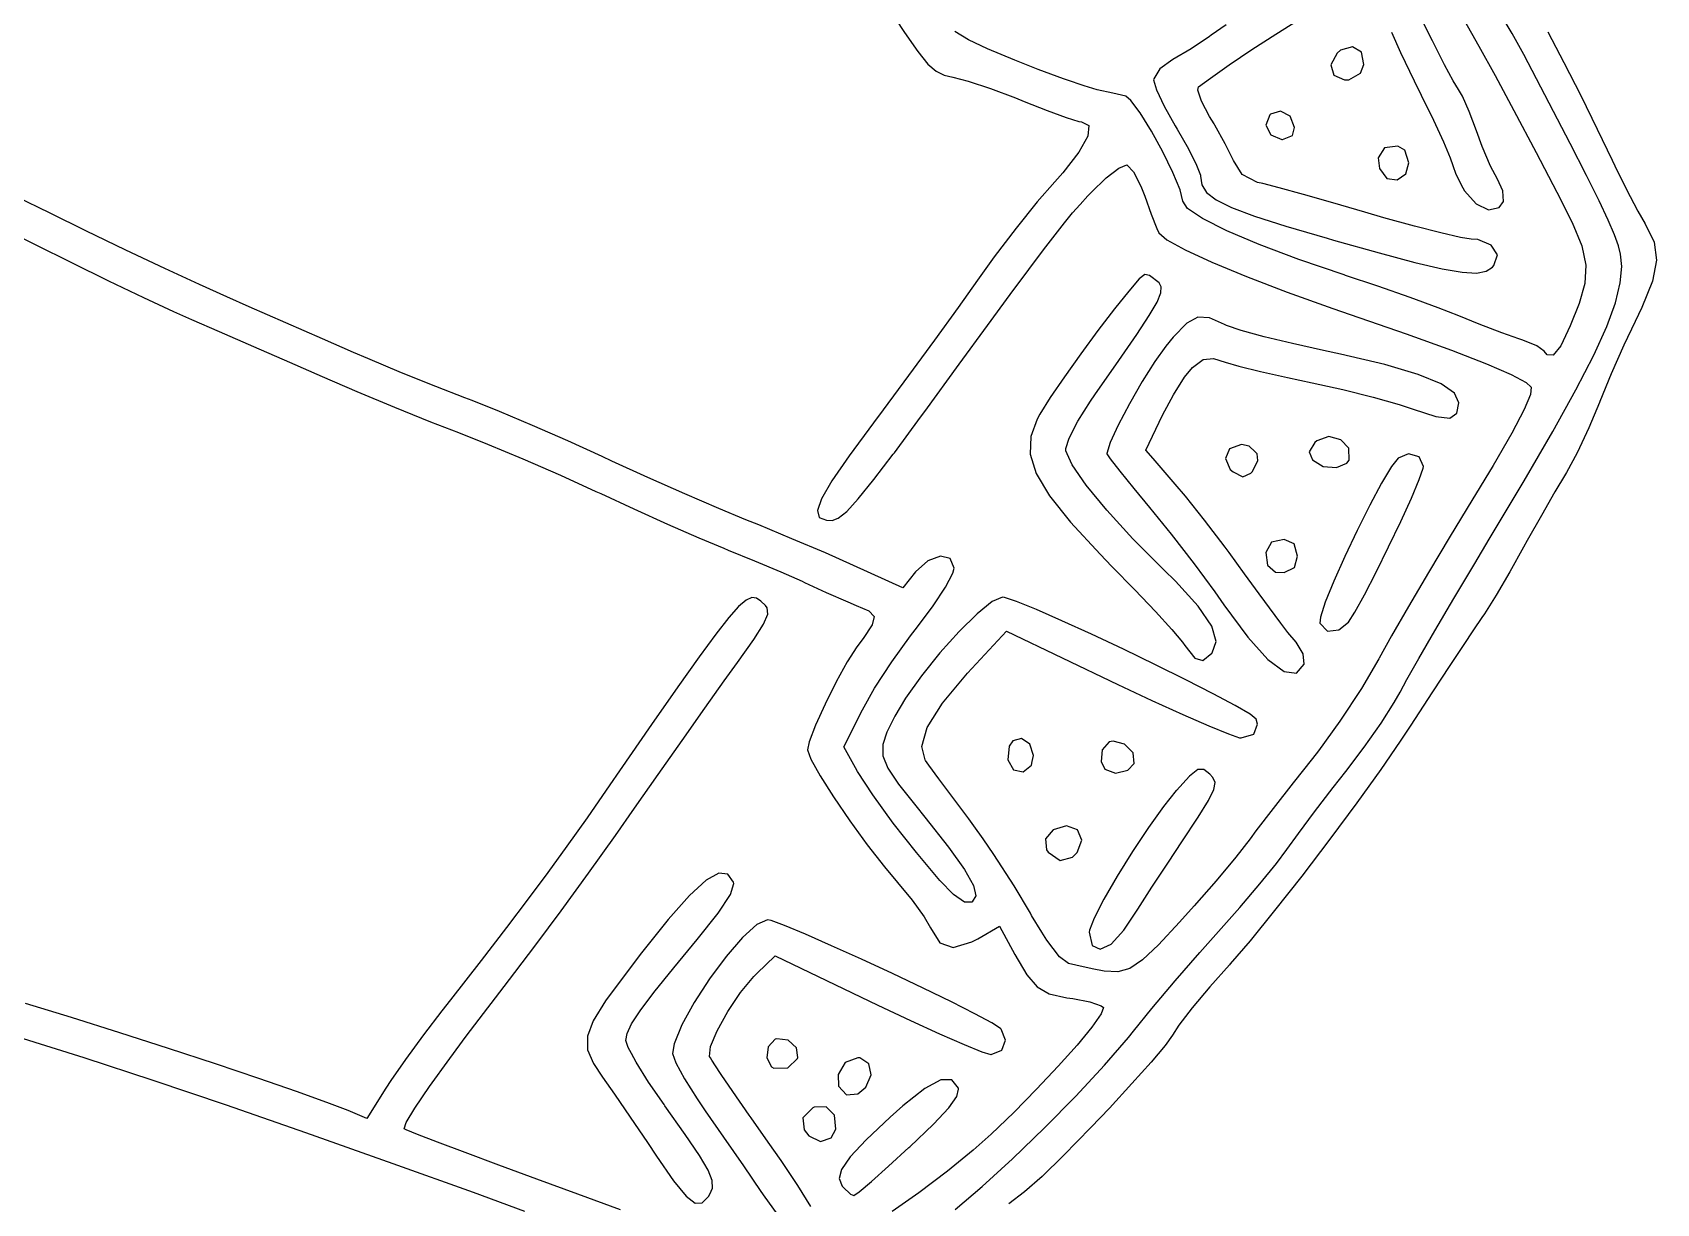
# Model space of a CAD drawing. Header units: inches. Extents: x -2.16 to 7.19, y -6.87 to -1.22.
# Drawn here: x 6.5 to 7.192, y -5.657 to -5.158 of the extents above; entities that cross this region are included whole.
import ezdxf

# ---------------------------------------------------------------- set-up
doc = ezdxf.new("R2010")
doc.units = ezdxf.units.IN
doc.header["$MEASUREMENT"] = 0
doc.layers.add('Front', color=13, linetype='CONTINUOUS', true_color=0xc83434)

msp = doc.modelspace()

# ---------------------------------------------------------------- linework, layer by layer
at = {"layer": 'Front', "linetype": 'CONTINUOUS'}
for p, q in [((6.86393, -5.14686), (6.8716, -5.15852)), ((7.13048, -5.15897), (7.12341, -5.14717)), ((7.0087, -5.15519), (7.00222, -5.15962)), ((7.02979, -5.15914), (7.03905, -5.15331)), ((7.0966, -5.16209), (7.09129, -5.15169)), ((7.11002, -5.15328), (7.11639, -5.16431)), ((6.8716, -5.15852), (6.87726, -5.16664)), ((6.89885, -5.16167), (6.89299, -5.15811)), ((6.90701, -5.16543), (6.89885, -5.16167)), ((7.0015, -5.16016), (6.99381, -5.16538)), ((7.00222, -5.15962), (7.0015, -5.16016)), ((7.01966, -5.16574), (7.02979, -5.15914)), ((7.07912, -5.15832), (7.08298, -5.16694)), ((7.09738, -5.16369), (7.0966, -5.16209)), ((7.13543, -5.1678), (7.13048, -5.15897)), ((7.14575, -5.15822), (7.15255, -5.1712)), ((6.87726, -5.16664), (6.88155, -5.17191)), ((6.91864, -5.17023), (6.90701, -5.16543)), ((6.99381, -5.16538), (6.98588, -5.16999)), ((7.00996, -5.17226), (7.01966, -5.16574)), ((7.05597, -5.16726), (7.05332, -5.1723)), ((7.05743, -5.16603), (7.05597, -5.16726)), ((7.06244, -5.16462), (7.05743, -5.16603)), ((7.06628, -5.1669), (7.06244, -5.16462)), ((7.0673, -5.17216), (7.06628, -5.1669)), ((7.08298, -5.16694), (7.08879, -5.17901)), ((7.10175, -5.1723), (7.09738, -5.16369)), ((7.11639, -5.16431), (7.12333, -5.17685)), ((7.1463, -5.18853), (7.13543, -5.1678)), ((6.88155, -5.17191), (6.8851, -5.17502)), ((6.8851, -5.17502), (6.88856, -5.17667)), ((6.92857, -5.17417), (6.91864, -5.17023)), ((6.9394, -5.17823), (6.92857, -5.17417)), ((6.98037, -5.17398), (6.97779, -5.17818)), ((6.98588, -5.16999), (6.98037, -5.17398)), ((7.00195, -5.17787), (7.00991, -5.1723)), ((7.00991, -5.1723), (7.00996, -5.17226)), ((7.05332, -5.1723), (7.05458, -5.17665)), ((7.06087, -5.1786), (7.06593, -5.17575)), ((7.06593, -5.17575), (7.0673, -5.17216)), ((7.10543, -5.17911), (7.10175, -5.1723)), ((7.15255, -5.1712), (7.15976, -5.18537)), ((6.88856, -5.17667), (6.89217, -5.17749)), ((6.89217, -5.17749), (6.89877, -5.17918)), ((6.89877, -5.17918), (6.90825, -5.1823)), ((6.90825, -5.1823), (6.9189, -5.1863)), ((6.9406, -5.17864), (6.9394, -5.17823)), ((6.94818, -5.18127), (6.9406, -5.17864)), ((6.95364, -5.18284), (6.94818, -5.18127)), ((6.96031, -5.18428), (6.95364, -5.18284)), ((6.97779, -5.17818), (6.97775, -5.17864)), ((6.97775, -5.17864), (6.97899, -5.18285)), ((6.97899, -5.18285), (6.98227, -5.18986)), ((6.99662, -5.18309), (6.99692, -5.18169)), ((6.99813, -5.18779), (6.99662, -5.18309)), ((6.99692, -5.18169), (7.00195, -5.17787)), ((7.05458, -5.17665), (7.05904, -5.17868)), ((7.05904, -5.17868), (7.06087, -5.1786)), ((7.08879, -5.17901), (7.09179, -5.18511)), ((7.10772, -5.18275), (7.10543, -5.17911)), ((7.10937, -5.18563), (7.10772, -5.18275)), ((7.12333, -5.17685), (7.13131, -5.1917)), ((6.9189, -5.1863), (6.92264, -5.18781)), ((6.92264, -5.18781), (6.93234, -5.19168)), ((6.96595, -5.18567), (6.96031, -5.18428)), ((6.96804, -5.18738), (6.96595, -5.18567)), ((6.97201, -5.19272), (6.96804, -5.18738)), ((6.98227, -5.18986), (6.98692, -5.19829)), ((7.00161, -5.19421), (6.99813, -5.18779)), ((7.09179, -5.18511), (7.097, -5.19588)), ((7.11222, -5.19217), (7.10937, -5.18563)), ((7.15523, -5.20572), (7.1463, -5.18853)), ((7.15976, -5.18537), (7.16682, -5.19962)), ((6.93234, -5.19168), (6.94048, -5.19467)), ((6.94048, -5.19467), (6.94583, -5.19634)), ((6.94583, -5.19634), (6.94701, -5.19655)), ((6.94701, -5.19655), (6.95011, -5.19813)), ((6.97678, -5.20045), (6.97201, -5.19272)), ((7.00359, -5.19745), (7.00161, -5.19421)), ((7.02725, -5.19355), (7.02561, -5.19791)), ((7.02748, -5.19333), (7.02725, -5.19355)), ((7.03188, -5.19193), (7.02748, -5.19333)), ((7.03596, -5.19415), (7.03188, -5.19193)), ((7.03775, -5.19897), (7.03596, -5.19415)), ((7.097, -5.19588), (7.10127, -5.20512)), ((7.1153, -5.20044), (7.11222, -5.19217)), ((7.13131, -5.1917), (7.14077, -5.20962)), ((6.94968, -5.20258), (6.94593, -5.20944)), ((6.95011, -5.19813), (6.94968, -5.20258)), ((6.98166, -5.20933), (6.97678, -5.20045)), ((6.98692, -5.19829), (6.98775, -5.19969)), ((6.98775, -5.19969), (6.99254, -5.20804)), ((7.00384, -5.19791), (7.00359, -5.19745)), ((7.0083, -5.20588), (7.00384, -5.19791)), ((7.02561, -5.19791), (7.02765, -5.20206)), ((7.02765, -5.20206), (7.03234, -5.20404)), ((7.03234, -5.20404), (7.03268, -5.20405)), ((7.03268, -5.20405), (7.0369, -5.20233)), ((7.0369, -5.20233), (7.03775, -5.19897)), ((7.11775, -5.20707), (7.1153, -5.20044)), ((7.16682, -5.19962), (7.17315, -5.21285)), ((6.94593, -5.20944), (6.93907, -5.21823)), ((6.98598, -5.2181), (6.98166, -5.20933)), ((6.99254, -5.20804), (6.99608, -5.21501)), ((7.01118, -5.21182), (7.0083, -5.20588)), ((7.0761, -5.20767), (7.07347, -5.21182)), ((7.08186, -5.20697), (7.0761, -5.20767)), ((7.08484, -5.20859), (7.08186, -5.20697)), ((7.0865, -5.21408), (7.08484, -5.20859)), ((7.10127, -5.20512), (7.10417, -5.21184)), ((7.12128, -5.21537), (7.11775, -5.20707)), ((7.14077, -5.20962), (7.14959, -5.22647)), ((7.16225, -5.21945), (7.15523, -5.20572)), ((6.95754, -5.22043), (6.96299, -5.21623)), ((6.96299, -5.21623), (6.96635, -5.21491)), ((6.96635, -5.21491), (6.96648, -5.21494)), ((6.96648, -5.21494), (6.96911, -5.21786)), ((6.96911, -5.21786), (6.97225, -5.22393)), ((6.99608, -5.21501), (6.99771, -5.2193)), ((7.01173, -5.21295), (7.01118, -5.21182)), ((7.01548, -5.21892), (7.01173, -5.21295)), ((7.07347, -5.21182), (7.07397, -5.21644)), ((7.07397, -5.21644), (7.07714, -5.22067)), ((7.08523, -5.21863), (7.0865, -5.21408)), ((7.10417, -5.21184), (7.10526, -5.21509)), ((7.10526, -5.21509), (7.10526, -5.21511)), ((7.10526, -5.21511), (7.10648, -5.21886)), ((7.12423, -5.22099), (7.12128, -5.21537)), ((7.17315, -5.21285), (7.17429, -5.2153)), ((7.17429, -5.2153), (7.17904, -5.22503)), ((6.9356, -5.22208), (6.92812, -5.23066)), ((6.93907, -5.21823), (6.9356, -5.22208)), ((6.95114, -5.22665), (6.95754, -5.22043)), ((6.97225, -5.22393), (6.97395, -5.22824)), ((6.98907, -5.22554), (6.98598, -5.2181)), ((6.99771, -5.2193), (6.99775, -5.21968)), ((6.99775, -5.21968), (6.9983, -5.22339)), ((6.9983, -5.22339), (7.00032, -5.22668)), ((7.02204, -5.22232), (7.01548, -5.21892)), ((7.02426, -5.22283), (7.02204, -5.22232)), ((7.03131, -5.22469), (7.02426, -5.22283)), ((7.04158, -5.22753), (7.03131, -5.22469)), ((7.07714, -5.22067), (7.08151, -5.22129)), ((7.08151, -5.22129), (7.08523, -5.21863)), ((7.10648, -5.21886), (7.10948, -5.22466)), ((7.10948, -5.22466), (7.11023, -5.22592)), ((7.12651, -5.22596), (7.12423, -5.22099)), ((7.16758, -5.2302), (7.16225, -5.21945)), ((6.50748, -5.23546), (6.49287, -5.22835)), ((6.92812, -5.23066), (6.91911, -5.24186)), ((6.94324, -5.23537), (6.94645, -5.23172)), ((6.94645, -5.23172), (6.94974, -5.22814)), ((6.94974, -5.22814), (6.95114, -5.22665)), ((6.97395, -5.22824), (6.97675, -5.23592)), ((6.99025, -5.2304), (6.98907, -5.22554)), ((6.99223, -5.2334), (6.99025, -5.2304)), ((7.00032, -5.22668), (7.00435, -5.22982)), ((7.00435, -5.22982), (7.01096, -5.23307)), ((7.05406, -5.23109), (7.04158, -5.22753)), ((7.06775, -5.23507), (7.05406, -5.23109)), ((7.11023, -5.22592), (7.11515, -5.23152)), ((7.11515, -5.23152), (7.1205, -5.23401)), ((7.12498, -5.23303), (7.12677, -5.2305)), ((7.12677, -5.2305), (7.12651, -5.22596)), ((7.14959, -5.22647), (7.15611, -5.23943)), ((7.17146, -5.23845), (7.16758, -5.2302)), ((7.17904, -5.22503), (7.18408, -5.23455)), ((6.52267, -5.24294), (6.50748, -5.23546)), ((6.93977, -5.23952), (6.94324, -5.23537)), ((6.97675, -5.23592), (6.97914, -5.24195)), ((6.99859, -5.23772), (6.99223, -5.2334)), ((7.00891, -5.24292), (6.99859, -5.23772)), ((7.01096, -5.23307), (7.02069, -5.2367)), ((7.02069, -5.2367), (7.03409, -5.24098)), ((7.07587, -5.23741), (7.06775, -5.23507)), ((7.0889, -5.241), (7.07587, -5.23741)), ((7.1205, -5.23401), (7.12498, -5.23303)), ((7.17412, -5.24467), (7.17146, -5.23845)), ((7.18408, -5.23455), (7.18726, -5.24004)), ((6.4874, -5.24201), (6.50115, -5.24881)), ((6.53976, -5.25119), (6.52267, -5.24294)), ((6.91911, -5.24186), (6.9098, -5.25411)), ((6.93075, -5.25112), (6.93572, -5.24462)), ((6.93572, -5.24462), (6.93977, -5.23952)), ((6.97914, -5.24195), (6.97997, -5.24381)), ((6.97997, -5.24381), (6.98344, -5.24681)), ((7.02273, -5.24881), (7.00891, -5.24292)), ((7.03409, -5.24098), (7.05172, -5.24617)), ((7.1001, -5.24388), (7.0889, -5.241)), ((7.10848, -5.24579), (7.1001, -5.24388)), ((7.15611, -5.23943), (7.16019, -5.24937)), ((7.17579, -5.24933), (7.17412, -5.24467)), ((7.18726, -5.24004), (7.19097, -5.24775)), ((6.50115, -5.24881), (6.51657, -5.25653)), ((6.55635, -5.25905), (6.53976, -5.25119)), ((6.92452, -5.25944), (6.93075, -5.25112)), ((6.98344, -5.24681), (6.99116, -5.25107)), ((6.99116, -5.25107), (7.00261, -5.25635)), ((7.03958, -5.25517), (7.02273, -5.24881)), ((7.05172, -5.24617), (7.0544, -5.24694)), ((7.0544, -5.24694), (7.07384, -5.25242)), ((7.07384, -5.25242), (7.08909, -5.25647)), ((7.11307, -5.2465), (7.10848, -5.24579)), ((7.1159, -5.24674), (7.11307, -5.2465)), ((7.12163, -5.24911), (7.1159, -5.24674)), ((7.12422, -5.25316), (7.12163, -5.24911)), ((7.16019, -5.24937), (7.16196, -5.25759)), ((7.17669, -5.25292), (7.17579, -5.24933)), ((7.19097, -5.24775), (7.19204, -5.2555)), ((6.51657, -5.25653), (6.53239, -5.26427)), ((6.57112, -5.26591), (6.55635, -5.25905)), ((6.9098, -5.25411), (6.90264, -5.26405)), ((6.91668, -5.27005), (6.92452, -5.25944)), ((7.00261, -5.25635), (7.01727, -5.26243)), ((7.059, -5.26178), (7.03958, -5.25517)), ((7.08909, -5.25647), (7.1007, -5.25919)), ((7.1007, -5.25919), (7.10924, -5.26066)), ((7.11939, -5.26021), (7.12213, -5.25848)), ((7.12213, -5.25848), (7.12275, -5.2578)), ((7.12275, -5.2578), (7.12422, -5.25316)), ((7.16196, -5.25759), (7.16156, -5.26537)), ((7.17662, -5.26521), (7.17721, -5.25815)), ((7.17721, -5.25815), (7.17669, -5.25292)), ((7.19204, -5.2555), (7.19036, -5.26444)), ((6.53239, -5.26427), (6.54733, -5.27143)), ((6.58275, -5.27112), (6.57112, -5.26591)), ((6.90264, -5.26405), (6.89447, -5.27559)), ((6.97164, -5.26347), (6.96712, -5.26867)), ((6.97398, -5.26155), (6.97164, -5.26347)), ((6.97597, -5.26203), (6.97398, -5.26155)), ((6.98006, -5.26507), (6.97597, -5.26203)), ((6.98009, -5.2651), (6.98006, -5.26507)), ((6.98097, -5.2669), (6.98009, -5.2651)), ((7.01727, -5.26243), (7.0346, -5.26908)), ((7.05957, -5.26197), (7.059, -5.26178)), ((7.07335, -5.26657), (7.05957, -5.26197)), ((7.10924, -5.26066), (7.11528, -5.26097)), ((7.11528, -5.26097), (7.11939, -5.26021)), ((7.16156, -5.26537), (7.1591, -5.27399)), ((7.17455, -5.2736), (7.17662, -5.26521)), ((7.19036, -5.26444), (7.18581, -5.27572)), ((6.54733, -5.27143), (6.56011, -5.27738)), ((6.59239, -5.27532), (6.58275, -5.27112)), ((6.90692, -5.28337), (6.91668, -5.27005)), ((6.96712, -5.26867), (6.96104, -5.27629)), ((6.9759, -5.27905), (6.97919, -5.27333)), ((6.97919, -5.27333), (6.98077, -5.26946)), ((6.98077, -5.26946), (6.98097, -5.2669)), ((7.0346, -5.26908), (7.05408, -5.27608)), ((7.08701, -5.27135), (7.07335, -5.26657)), ((7.09899, -5.27574), (7.08701, -5.27135)), ((6.56011, -5.27738), (6.56775, -5.28079)), ((6.60801, -5.28215), (6.59239, -5.27532)), ((6.89447, -5.27559), (6.88435, -5.28963)), ((6.96104, -5.27629), (6.95402, -5.2855)), ((6.97061, -5.28717), (6.9759, -5.27905)), ((6.99661, -5.27972), (6.99189, -5.28232)), ((7.00154, -5.28007), (6.99661, -5.27972)), ((7.00794, -5.2829), (7.00154, -5.28007)), ((7.05408, -5.27608), (7.0615, -5.27864)), ((7.0615, -5.27864), (7.08543, -5.28692)), ((7.10775, -5.27919), (7.09899, -5.27574)), ((7.11649, -5.28275), (7.10775, -5.27919)), ((7.1591, -5.27399), (7.15526, -5.28348)), ((7.17083, -5.28371), (7.17455, -5.2736)), ((7.18581, -5.27572), (7.18292, -5.28161)), ((6.56775, -5.28079), (6.5796, -5.28592)), ((6.5796, -5.28592), (6.59415, -5.29225)), ((6.62355, -5.28897), (6.60801, -5.28215)), ((6.89489, -5.29985), (6.90692, -5.28337)), ((6.95402, -5.2855), (6.94671, -5.29543)), ((6.96299, -5.29824), (6.97061, -5.28717)), ((6.99189, -5.28232), (6.98612, -5.28835)), ((7.00887, -5.28332), (7.00794, -5.2829)), ((7.01511, -5.28543), (7.00887, -5.28332)), ((7.02483, -5.2881), (7.01511, -5.28543)), ((7.08543, -5.28692), (7.10471, -5.2939)), ((7.12609, -5.28644), (7.11649, -5.28275)), ((7.13334, -5.28898), (7.12609, -5.28644)), ((7.15526, -5.28348), (7.1512, -5.29193)), ((7.16526, -5.29596), (7.17083, -5.28371)), ((7.18292, -5.28161), (7.17811, -5.29171)), ((6.59415, -5.29225), (6.60954, -5.29897)), ((6.63676, -5.29479), (6.62355, -5.28897)), ((6.88435, -5.28963), (6.87334, -5.30468)), ((6.98295, -5.29217), (6.97828, -5.29865)), ((6.98612, -5.28835), (6.98295, -5.29217)), ((7.03687, -5.29103), (7.02483, -5.2881)), ((7.05009, -5.29393), (7.03687, -5.29103)), ((7.05744, -5.29549), (7.05009, -5.29393)), ((7.10471, -5.2939), (7.11953, -5.29963)), ((7.13502, -5.28953), (7.13334, -5.28898)), ((7.14098, -5.29204), (7.13502, -5.28953)), ((7.14412, -5.29423), (7.14098, -5.29204)), ((7.1512, -5.29193), (7.14806, -5.29594)), ((7.17811, -5.29171), (7.17274, -5.30392)), ((6.60954, -5.29897), (6.62348, -5.30509)), ((6.64284, -5.29743), (6.63676, -5.29479)), ((6.65723, -5.30346), (6.64284, -5.29743)), ((6.88025, -5.31993), (6.89489, -5.29985)), ((6.94671, -5.29543), (6.93974, -5.30524)), ((6.95274, -5.3128), (6.96299, -5.29824)), ((6.97828, -5.29865), (6.9729, -5.30722)), ((6.99431, -5.30126), (6.99882, -5.29783)), ((6.99882, -5.29783), (7.00325, -5.29742)), ((7.00325, -5.29742), (7.00823, -5.2989)), ((7.00823, -5.2989), (7.014, -5.30058)), ((7.014, -5.30058), (7.02332, -5.3029)), ((7.07625, -5.29994), (7.05744, -5.29549)), ((7.09043, -5.30414), (7.07625, -5.29994)), ((7.11953, -5.29963), (7.13005, -5.30418)), ((7.14545, -5.29586), (7.14412, -5.29423)), ((7.14806, -5.29594), (7.14545, -5.29586)), ((7.15766, -5.31074), (7.16526, -5.29596)), ((6.62348, -5.30509), (6.6382, -5.31143)), ((6.67183, -5.30933), (6.65723, -5.30346)), ((6.87334, -5.30468), (6.86254, -5.31926)), ((6.93974, -5.30524), (6.93373, -5.31407)), ((6.9729, -5.30722), (6.96747, -5.31666)), ((6.98616, -5.3128), (6.99097, -5.3053)), ((6.99097, -5.3053), (6.99431, -5.30126)), ((7.02332, -5.3029), (7.03482, -5.30552)), ((7.03482, -5.30552), (7.04526, -5.30775)), ((7.04526, -5.30775), (7.0584, -5.31066)), ((7.10023, -5.30819), (7.09043, -5.30414)), ((7.13005, -5.30418), (7.13644, -5.30763)), ((7.13644, -5.30763), (7.13867, -5.3096)), ((7.17274, -5.30392), (7.16794, -5.31568)), ((6.6382, -5.31143), (6.65423, -5.3181)), ((6.68426, -5.31408), (6.67183, -5.30933)), ((6.68734, -5.31523), (6.68426, -5.31408)), ((6.93373, -5.31407), (6.92932, -5.32109)), ((6.95079, -5.31562), (6.95274, -5.3128)), ((6.98153, -5.32149), (6.98616, -5.3128)), ((7.0584, -5.31066), (7.07135, -5.31391)), ((7.07135, -5.31391), (7.08238, -5.31703)), ((7.10592, -5.3122), (7.10023, -5.30819)), ((7.10775, -5.31626), (7.10592, -5.3122)), ((7.13839, -5.31269), (7.13566, -5.31915)), ((7.13867, -5.3096), (7.13839, -5.31269)), ((7.14784, -5.32847), (7.15766, -5.31074)), ((6.65423, -5.3181), (6.66959, -5.32431)), ((6.69898, -5.3199), (6.68734, -5.31523)), ((6.7131, -5.32588), (6.69898, -5.3199)), ((6.86254, -5.31926), (6.85835, -5.32485)), ((6.87841, -5.32245), (6.88025, -5.31993)), ((6.92932, -5.32109), (6.92811, -5.32326)), ((6.94545, -5.32413), (6.95079, -5.31562)), ((6.96747, -5.31666), (6.96269, -5.32573)), ((6.97439, -5.33642), (6.98153, -5.32149)), ((7.08238, -5.31703), (7.08836, -5.31902)), ((7.08836, -5.31902), (7.09798, -5.32215)), ((7.10394, -5.32274), (7.10697, -5.32068)), ((7.10697, -5.32068), (7.10775, -5.31626)), ((7.13566, -5.31915), (7.13035, -5.32917)), ((7.16778, -5.31609), (7.16324, -5.32697)), ((7.16794, -5.31568), (7.16778, -5.31609)), ((6.66959, -5.32431), (6.6816, -5.32897)), ((6.72819, -5.33253), (6.7131, -5.32588)), ((6.85835, -5.32485), (6.848, -5.33887)), ((6.86727, -5.33755), (6.87841, -5.32245)), ((6.92811, -5.32326), (6.92537, -5.33063)), ((6.94172, -5.33129), (6.94545, -5.32413)), ((6.96269, -5.32573), (6.95923, -5.33319)), ((7.09798, -5.32215), (7.10394, -5.32274)), ((7.13561, -5.34954), (7.14784, -5.32847)), ((7.16324, -5.32697), (7.15821, -5.33764)), ((6.6816, -5.32897), (6.69396, -5.33385)), ((6.69396, -5.33385), (6.70902, -5.34017)), ((6.74276, -5.3392), (6.72819, -5.33253)), ((6.92537, -5.33063), (6.92516, -5.33816)), ((6.9403, -5.33579), (6.94172, -5.33129)), ((6.95923, -5.33319), (6.95776, -5.33782)), ((7.01525, -5.33405), (7.01013, -5.33583)), ((7.01847, -5.33476), (7.01525, -5.33405)), ((7.021, -5.33713), (7.01847, -5.33476)), ((7.04649, -5.33317), (7.044, -5.33713)), ((7.04723, -5.33251), (7.04649, -5.33317)), ((7.05239, -5.33067), (7.04723, -5.33251)), ((7.0575, -5.33199), (7.05239, -5.33067)), ((7.06092, -5.33562), (7.0575, -5.33199)), ((7.06101, -5.3407), (7.06092, -5.33562)), ((7.13035, -5.32917), (7.12239, -5.34295)), ((6.70902, -5.34017), (6.725, -5.34715)), ((6.7469, -5.34113), (6.74276, -5.3392)), ((6.76224, -5.34813), (6.7469, -5.34113)), ((6.848, -5.33887), (6.84069, -5.34949)), ((6.85855, -5.34899), (6.86681, -5.33816)), ((6.86681, -5.33816), (6.86727, -5.33755)), ((6.92516, -5.33816), (6.92773, -5.34641)), ((6.9404, -5.33678), (6.9403, -5.33579)), ((6.94096, -5.33805), (6.9404, -5.33678)), ((6.94305, -5.34276), (6.94096, -5.33805)), ((6.95776, -5.33782), (6.95775, -5.33805)), ((6.95775, -5.33805), (6.95925, -5.34017)), ((6.95925, -5.34017), (6.96332, -5.34534)), ((6.97748, -5.33997), (6.97439, -5.33642)), ((6.98698, -5.35089), (6.97748, -5.33997)), ((7.01013, -5.33583), (7.00831, -5.33997)), ((7.00831, -5.33997), (7.01039, -5.34463)), ((7.01986, -5.34552), (7.02215, -5.34082)), ((7.02192, -5.33799), (7.021, -5.33713)), ((7.02215, -5.34082), (7.02192, -5.33799)), ((7.044, -5.33713), (7.04547, -5.34056)), ((7.04547, -5.34056), (7.05004, -5.34335)), ((7.05568, -5.34385), (7.06011, -5.34204)), ((7.06011, -5.34204), (7.06101, -5.3407)), ((7.08192, -5.33984), (7.07905, -5.34346)), ((7.0864, -5.33803), (7.08192, -5.33984)), ((7.09085, -5.33926), (7.0864, -5.33803)), ((7.09275, -5.34341), (7.09085, -5.33926)), ((7.15821, -5.33764), (7.15372, -5.34595)), ((6.725, -5.34715), (6.74011, -5.35403)), ((6.77795, -5.3551), (6.76224, -5.34813)), ((6.85189, -5.35719), (6.85855, -5.34899)), ((6.92773, -5.34641), (6.93336, -5.3559)), ((6.94897, -5.35133), (6.94305, -5.34276)), ((6.96332, -5.34534), (6.96932, -5.35275)), ((7.01039, -5.34463), (7.01161, -5.34568)), ((7.01161, -5.34568), (7.01577, -5.34781)), ((7.01577, -5.34781), (7.01911, -5.34623)), ((7.01911, -5.34623), (7.01986, -5.34552)), ((7.05004, -5.34335), (7.05568, -5.34385)), ((7.07905, -5.34346), (7.07487, -5.35046)), ((7.08759, -5.35691), (7.09096, -5.34899)), ((7.09096, -5.34899), (7.09265, -5.34412)), ((7.09265, -5.34412), (7.09275, -5.34341)), ((7.12239, -5.34295), (7.11336, -5.35791)), ((7.15328, -5.34665), (7.14876, -5.35417)), ((7.15372, -5.34595), (7.15328, -5.34665)), ((6.74011, -5.35403), (6.74213, -5.35497)), ((6.74213, -5.35497), (6.7562, -5.36149)), ((6.79242, -5.36133), (6.77795, -5.3551)), ((6.84069, -5.34949), (6.83625, -5.35712)), ((6.93336, -5.3559), (6.94233, -5.36716)), ((6.95774, -5.36197), (6.94897, -5.35133)), ((6.96932, -5.35275), (6.97598, -5.36083)), ((6.99133, -5.35607), (6.98698, -5.35089)), ((6.9994, -5.36621), (6.99133, -5.35607)), ((7.07487, -5.35046), (7.06985, -5.35984)), ((7.12079, -5.37437), (7.13561, -5.34954)), ((7.14876, -5.35417), (7.14296, -5.36423)), ((6.7562, -5.36149), (6.77062, -5.36798)), ((6.80401, -5.3661), (6.79242, -5.36133)), ((6.83625, -5.35712), (6.8345, -5.36219)), ((6.8345, -5.36219), (6.83527, -5.36512)), ((6.84337, -5.36548), (6.84695, -5.36254)), ((6.84695, -5.36254), (6.85189, -5.35719)), ((6.96893, -5.37416), (6.95774, -5.36197)), ((6.97598, -5.36083), (6.98521, -5.37229)), ((7.06985, -5.35984), (7.06447, -5.3706)), ((7.08307, -5.36683), (7.08759, -5.35691)), ((7.11336, -5.35791), (7.10414, -5.3731)), ((6.77062, -5.36798), (6.78391, -5.37379)), ((6.80947, -5.36829), (6.80401, -5.3661)), ((6.82364, -5.37415), (6.80947, -5.36829)), ((6.83527, -5.36512), (6.83837, -5.36632)), ((6.83837, -5.36632), (6.8408, -5.3664)), ((6.8408, -5.3664), (6.84337, -5.36548)), ((6.94233, -5.36716), (6.9549, -5.38075)), ((7.00821, -5.37776), (6.9994, -5.36621)), ((7.07788, -5.3777), (7.08307, -5.36683)), ((7.14296, -5.36423), (7.13695, -5.37498)), ((6.78391, -5.37379), (6.79454, -5.37824)), ((6.83792, -5.38025), (6.82364, -5.37415)), ((6.98211, -5.38737), (6.96893, -5.37416)), ((6.98521, -5.37229), (6.99497, -5.38494)), ((7.02803, -5.37566), (7.02551, -5.3801)), ((7.03337, -5.3745), (7.02803, -5.37566)), ((7.03763, -5.3764), (7.03337, -5.3745)), ((7.039, -5.38155), (7.03763, -5.3764)), ((7.06447, -5.3706), (7.05921, -5.38176)), ((7.10414, -5.3731), (7.09494, -5.38852)), ((7.11457, -5.38471), (7.12079, -5.37437)), ((7.13695, -5.37498), (7.13541, -5.3778)), ((6.79454, -5.37824), (6.7965, -5.37903)), ((6.7965, -5.37903), (6.8077, -5.38355)), ((6.8077, -5.38355), (6.8189, -5.38829)), ((6.84992, -5.38558), (6.83792, -5.38025)), ((6.88149, -5.38361), (6.87627, -5.38835)), ((6.88691, -5.38158), (6.88149, -5.38361)), ((6.89108, -5.38259), (6.88691, -5.38158)), ((6.89275, -5.38677), (6.89108, -5.38259)), ((6.9549, -5.38075), (6.95999, -5.38594)), ((7.00993, -5.3801), (7.00821, -5.37776)), ((7.01651, -5.38908), (7.00993, -5.3801)), ((7.02551, -5.3801), (7.02623, -5.38547)), ((7.03784, -5.38644), (7.039, -5.38155)), ((7.05921, -5.38176), (7.05453, -5.3923)), ((7.07255, -5.38847), (7.07788, -5.3777)), ((7.13541, -5.3778), (7.12958, -5.38822)), ((6.8189, -5.38829), (6.82794, -5.39231)), ((6.87084, -5.39516), (6.84992, -5.38558)), ((6.87627, -5.38835), (6.87084, -5.39516)), ((6.88903, -5.39483), (6.89217, -5.38892)), ((6.89217, -5.38892), (6.89275, -5.38677)), ((6.95999, -5.38594), (6.96972, -5.3959)), ((6.98701, -5.3922), (6.98211, -5.38737)), ((6.99497, -5.38494), (7.00377, -5.39683)), ((7.0227, -5.39766), (7.01651, -5.38908)), ((7.02623, -5.38547), (7.02973, -5.38841)), ((7.02973, -5.38841), (7.03337, -5.3886)), ((7.03337, -5.3886), (7.03784, -5.38644)), ((7.06757, -5.39809), (7.07255, -5.38847)), ((7.09494, -5.38852), (7.08639, -5.40305)), ((7.10565, -5.39971), (7.11457, -5.38471)), ((7.12958, -5.38822), (7.12369, -5.39825)), ((6.82794, -5.39231), (6.829, -5.39281)), ((6.829, -5.39281), (6.83824, -5.39706)), ((6.83824, -5.39706), (6.84743, -5.40108)), ((6.88378, -5.40278), (6.88903, -5.39483)), ((6.96972, -5.3959), (6.97848, -5.40517)), ((6.99675, -5.40292), (6.98701, -5.3922)), ((7.00377, -5.39683), (7.00764, -5.40231)), ((7.02947, -5.40684), (7.0227, -5.39766)), ((7.05453, -5.3923), (7.05091, -5.40124)), ((6.80089, -5.40303), (6.79669, -5.40776)), ((6.80406, -5.4003), (6.80089, -5.40303)), ((6.8065, -5.39924), (6.80406, -5.4003)), ((6.8085, -5.3995), (6.8065, -5.39924)), ((6.81035, -5.40074), (6.8085, -5.3995)), ((6.81234, -5.40264), (6.81035, -5.40074)), ((6.8131, -5.40365), (6.81234, -5.40264)), ((6.8133, -5.4063), (6.8131, -5.40365)), ((6.84743, -5.40108), (6.85106, -5.40259)), ((6.85106, -5.40259), (6.85638, -5.40497)), ((6.87713, -5.41166), (6.88378, -5.40278)), ((6.90892, -5.40096), (6.9025, -5.40614)), ((6.91328, -5.39905), (6.90892, -5.40096)), ((6.91415, -5.39917), (6.91328, -5.39905)), ((6.91932, -5.40088), (6.91415, -5.39917)), ((6.92777, -5.40432), (6.91932, -5.40088)), ((6.93869, -5.40911), (6.92777, -5.40432)), ((7.00251, -5.41139), (6.99675, -5.40292)), ((7.00764, -5.40231), (7.01785, -5.41611)), ((7.05091, -5.40124), (7.04883, -5.40758)), ((7.06346, -5.40551), (7.06757, -5.39809)), ((7.08639, -5.40305), (7.07916, -5.41559)), ((7.09756, -5.41345), (7.10565, -5.39971)), ((7.12369, -5.39825), (7.11877, -5.40615)), ((6.79669, -5.40776), (6.79118, -5.41482)), ((6.80736, -5.41713), (6.81151, -5.41054)), ((6.81151, -5.41054), (6.8133, -5.4063)), ((6.85782, -5.41084), (6.85395, -5.41665)), ((6.85638, -5.40497), (6.85863, -5.40733)), ((6.85863, -5.40733), (6.85782, -5.41084)), ((6.87409, -5.41558), (6.87713, -5.41166)), ((6.9025, -5.40614), (6.89482, -5.4137)), ((6.95131, -5.41489), (6.93869, -5.40911)), ((6.97848, -5.40517), (6.9855, -5.41292)), ((7.00445, -5.41791), (7.00251, -5.41139)), ((7.03195, -5.41009), (7.02947, -5.40684)), ((7.03498, -5.41408), (7.03195, -5.41009)), ((7.04883, -5.40758), (7.04858, -5.41009)), ((7.04858, -5.41009), (7.05189, -5.41363)), ((7.05671, -5.413), (7.06073, -5.40967)), ((7.06073, -5.40967), (7.06346, -5.40551)), ((7.11767, -5.4078), (7.11411, -5.41302)), ((7.11877, -5.40615), (7.11767, -5.4078)), ((6.79118, -5.41482), (6.78406, -5.42455)), ((6.80047, -5.42685), (6.80736, -5.41713)), ((6.85395, -5.41665), (6.85124, -5.4203)), ((6.86612, -5.42669), (6.87409, -5.41558)), ((6.89482, -5.4137), (6.88665, -5.42279)), ((6.90033, -5.42945), (6.91504, -5.41359)), ((6.91504, -5.41359), (6.96255, -5.43632)), ((6.96485, -5.42126), (6.95131, -5.41489)), ((6.9855, -5.41292), (6.99004, -5.41832)), ((6.99004, -5.41832), (6.99101, -5.41967)), ((7.00275, -5.4228), (7.00445, -5.41791)), ((7.01785, -5.41611), (7.02648, -5.42562)), ((7.03842, -5.4183), (7.03498, -5.41408)), ((7.04144, -5.42317), (7.03842, -5.4183)), ((7.05189, -5.41363), (7.05671, -5.413)), ((7.07916, -5.41559), (7.0739, -5.42503)), ((7.09077, -5.42517), (7.09756, -5.41345)), ((7.11411, -5.41302), (7.10969, -5.4196)), ((6.78406, -5.42455), (6.77504, -5.43729)), ((6.85124, -5.4203), (6.84715, -5.42662)), ((6.88665, -5.42279), (6.87879, -5.43253)), ((6.97852, -5.42786), (6.96485, -5.42126)), ((6.99101, -5.41967), (6.99524, -5.42511)), ((6.99524, -5.42511), (6.99877, -5.42612)), ((6.99877, -5.42612), (7.00262, -5.42296)), ((7.00262, -5.42296), (7.00275, -5.4228)), ((7.0419, -5.42767), (7.04144, -5.42317)), ((7.07376, -5.4253), (7.0663, -5.438)), ((7.0739, -5.42503), (7.07376, -5.4253)), ((7.08569, -5.43412), (7.09077, -5.42517)), ((7.10969, -5.4196), (7.10398, -5.4282)), ((6.79479, -5.43476), (6.80047, -5.42685)), ((6.84715, -5.42662), (6.84242, -5.43519)), ((6.85887, -5.43782), (6.86612, -5.42669)), ((6.88777, -5.4443), (6.89842, -5.43152)), ((6.89842, -5.43152), (6.90033, -5.42945)), ((6.99154, -5.4343), (6.97852, -5.42786)), ((7.02648, -5.42562), (7.03343, -5.43076)), ((7.03343, -5.43076), (7.03861, -5.43146)), ((7.03861, -5.43146), (7.0419, -5.42767)), ((7.10398, -5.4282), (7.09656, -5.43945)), ((6.77504, -5.43729), (6.76383, -5.45337)), ((6.78648, -5.44643), (6.79479, -5.43476)), ((6.84242, -5.43519), (6.83772, -5.44463)), ((6.85362, -5.44706), (6.85887, -5.43782)), ((6.87879, -5.43253), (6.872, -5.44207)), ((6.96255, -5.43632), (6.977, -5.44312)), ((7.00313, -5.44022), (6.99154, -5.4343)), ((7.0663, -5.438), (7.05716, -5.45194)), ((7.08278, -5.43955), (7.08569, -5.43412)), ((7.09656, -5.43945), (7.087, -5.45399)), ((6.83772, -5.44463), (6.8337, -5.45357)), ((6.872, -5.44207), (6.86749, -5.44972)), ((6.8813, -5.45465), (6.88777, -5.4443)), ((6.977, -5.44312), (6.99015, -5.44911)), ((7.01249, -5.44523), (7.00313, -5.44022)), ((7.01886, -5.44897), (7.01249, -5.44523)), ((7.07464, -5.45277), (7.0803, -5.444)), ((7.0803, -5.444), (7.08278, -5.43955)), ((6.77681, -5.46011), (6.78648, -5.44643)), ((6.84573, -5.4628), (6.85362, -5.44706)), ((6.86749, -5.44972), (6.86413, -5.45655)), ((6.99015, -5.44911), (7.00127, -5.45396)), ((7.02144, -5.45104), (7.01886, -5.44897)), ((7.02049, -5.45749), (7.02201, -5.45324)), ((7.02201, -5.45324), (7.02144, -5.45104)), ((7.05716, -5.45194), (7.04798, -5.46462)), ((7.06743, -5.46301), (7.07464, -5.45277)), ((6.76383, -5.45337), (6.75013, -5.47313)), ((6.76657, -5.47469), (6.77681, -5.46011)), ((6.8337, -5.45357), (6.83101, -5.46066)), ((6.86413, -5.45655), (6.86231, -5.46187)), ((6.87891, -5.46275), (6.8813, -5.45465)), ((6.92148, -5.45935), (6.9178, -5.46027)), ((6.92496, -5.46166), (6.92148, -5.45935)), ((7.00127, -5.45396), (7.0096, -5.45735)), ((7.0096, -5.45735), (7.0144, -5.45896)), ((7.0144, -5.45896), (7.01501, -5.45905)), ((7.01501, -5.45905), (7.02049, -5.45749)), ((7.087, -5.45399), (7.08275, -5.46046)), ((6.83101, -5.46066), (6.83026, -5.46407)), ((6.83026, -5.46407), (6.8317, -5.46813)), ((6.85073, -5.47177), (6.84573, -5.4628)), ((6.86231, -5.46187), (6.86232, -5.46668)), ((6.86232, -5.46668), (6.86448, -5.47197)), ((6.88044, -5.46842), (6.87891, -5.46275)), ((6.91623, -5.46261), (6.91567, -5.46842)), ((6.9178, -5.46027), (6.91623, -5.46261)), ((6.9265, -5.46655), (6.92496, -5.46166)), ((6.92602, -5.46912), (6.9265, -5.46655)), ((6.95588, -5.46407), (6.95538, -5.46912)), ((6.95876, -5.46074), (6.95588, -5.46407)), ((6.96047, -5.46037), (6.95876, -5.46074)), ((6.96538, -5.46175), (6.96047, -5.46037)), ((6.96899, -5.46545), (6.96538, -5.46175)), ((6.96949, -5.46994), (6.96899, -5.46545)), ((7.04798, -5.46462), (7.04548, -5.4678)), ((7.05964, -5.4733), (7.06743, -5.46301)), ((7.08275, -5.46046), (7.07456, -5.47246)), ((6.75013, -5.47313), (6.74603, -5.47905)), ((6.8317, -5.46813), (6.83561, -5.47516)), ((6.85163, -5.47335), (6.85073, -5.47177)), ((6.85811, -5.48336), (6.85163, -5.47335)), ((6.86448, -5.47197), (6.86906, -5.47875)), ((6.88053, -5.46874), (6.88044, -5.46842)), ((6.88192, -5.47064), (6.88053, -5.46874)), ((6.88623, -5.47645), (6.88192, -5.47064)), ((6.91567, -5.46842), (6.91805, -5.47261)), ((6.91805, -5.47261), (6.92212, -5.47357)), ((6.92212, -5.47357), (6.92574, -5.4706)), ((6.92574, -5.4706), (6.92602, -5.46912)), ((6.95538, -5.46912), (6.95692, -5.47238)), ((6.95692, -5.47238), (6.96151, -5.47408)), ((6.96151, -5.47408), (6.96671, -5.47285)), ((6.96671, -5.47285), (6.96949, -5.46994)), ((6.99656, -5.47254), (6.99305, -5.47534)), ((6.99909, -5.47246), (6.99656, -5.47254)), ((7.00174, -5.47456), (6.99909, -5.47246)), ((7.04548, -5.4678), (7.03716, -5.47824)), ((7.05426, -5.48017), (7.05964, -5.4733)), ((7.07456, -5.47246), (7.0643, -5.48674)), ((6.74603, -5.47905), (6.7363, -5.49304)), ((6.75653, -5.48905), (6.76657, -5.47469)), ((6.83561, -5.47516), (6.84134, -5.48422)), ((6.86906, -5.47875), (6.87638, -5.488)), ((6.8922, -5.48446), (6.88623, -5.47645)), ((6.99305, -5.47534), (6.98743, -5.48139)), ((7.00293, -5.47585), (7.00174, -5.47456)), ((7.0039, -5.47801), (7.00293, -5.47585)), ((7.0034, -5.48102), (7.0039, -5.47801)), ((7.03716, -5.47824), (7.02865, -5.48913)), ((7.04634, -5.49052), (7.05426, -5.48017)), ((6.84134, -5.48422), (6.84824, -5.49434)), ((6.8668, -5.49535), (6.85811, -5.48336)), ((6.899, -5.49353), (6.8922, -5.48446)), ((6.98733, -5.48151), (6.98193, -5.48823)), ((6.98743, -5.48139), (6.98733, -5.48151)), ((6.99669, -5.49285), (7.00112, -5.48569)), ((7.00112, -5.48569), (7.0034, -5.48102)), ((7.0643, -5.48674), (7.0528, -5.50223)), ((6.7363, -5.49304), (6.72771, -5.50519)), ((6.74837, -5.50066), (6.75653, -5.48905)), ((6.84824, -5.49434), (6.85568, -5.50459)), ((6.87638, -5.488), (6.88028, -5.4928)), ((6.88028, -5.4928), (6.89035, -5.50553)), ((6.90116, -5.49644), (6.899, -5.49353)), ((6.98193, -5.48823), (6.97553, -5.49722)), ((6.98978, -5.50331), (6.99669, -5.49285)), ((7.02865, -5.48913), (7.02133, -5.49871)), ((7.03943, -5.49978), (7.04634, -5.49052)), ((6.73687, -5.51672), (6.74837, -5.50066)), ((6.87666, -5.50793), (6.8668, -5.49535)), ((6.90508, -5.50208), (6.90116, -5.49644)), ((6.93487, -5.49818), (6.93165, -5.50208)), ((6.94064, -5.49655), (6.93487, -5.49818)), ((6.9453, -5.49828), (6.94064, -5.49655)), ((6.94718, -5.50266), (6.9453, -5.49828)), ((6.97553, -5.49722), (6.96877, -5.50749)), ((7.02133, -5.49871), (7.01889, -5.50198)), ((7.03458, -5.50655), (7.03943, -5.49978)), ((6.72771, -5.50519), (6.7196, -5.51643)), ((6.85568, -5.50459), (6.863, -5.51402)), ((6.88666, -5.51974), (6.87666, -5.50793)), ((6.89035, -5.50553), (6.89716, -5.51509)), ((6.90972, -5.50877), (6.90508, -5.50208)), ((6.93165, -5.50208), (6.93205, -5.50677)), ((6.93205, -5.50677), (6.93275, -5.5078)), ((6.93275, -5.5078), (6.93793, -5.51128)), ((6.94321, -5.50981), (6.94523, -5.50783)), ((6.94523, -5.50783), (6.94718, -5.50266)), ((6.96877, -5.50749), (6.96225, -5.51801)), ((6.98405, -5.51195), (6.98978, -5.50331)), ((7.01889, -5.50198), (7.01271, -5.50989)), ((7.03007, -5.51256), (7.03458, -5.50655)), ((7.0528, -5.50223), (7.04085, -5.51789)), ((6.863, -5.51402), (6.86859, -5.5206)), ((6.89716, -5.51509), (6.90096, -5.5219)), ((6.91828, -5.52202), (6.90972, -5.50877)), ((6.93793, -5.51128), (6.94321, -5.50981)), ((6.97699, -5.52268), (6.98405, -5.51195)), ((7.01271, -5.50989), (7.00435, -5.51994)), ((7.02298, -5.52128), (7.03007, -5.51256)), ((6.7196, -5.51643), (6.71126, -5.52767)), ((6.72524, -5.53271), (6.73687, -5.51672)), ((6.78713, -5.51966), (6.78002, -5.52617)), ((6.79247, -5.51669), (6.78713, -5.51966)), ((6.79627, -5.51706), (6.79247, -5.51669)), ((6.79877, -5.52058), (6.79627, -5.51706)), ((6.79738, -5.52581), (6.79888, -5.52109)), ((6.79888, -5.52109), (6.79877, -5.52058)), ((6.86859, -5.5206), (6.87491, -5.52816)), ((6.89247, -5.52579), (6.88666, -5.51974)), ((6.90096, -5.5219), (6.90197, -5.52638)), ((6.92525, -5.53379), (6.91828, -5.52202)), ((6.96225, -5.51801), (6.95659, -5.52778)), ((7.00435, -5.51994), (6.99507, -5.53065)), ((7.01442, -5.53133), (7.02298, -5.52128)), ((7.04085, -5.51789), (7.02927, -5.53265)), ((6.71126, -5.52767), (6.70202, -5.53983)), ((6.78002, -5.52617), (6.77089, -5.53644)), ((6.79219, -5.53375), (6.79738, -5.52581)), ((6.87491, -5.52816), (6.88003, -5.53529)), ((6.89716, -5.52908), (6.89247, -5.52579)), ((6.90038, -5.52897), (6.89716, -5.52908)), ((6.90043, -5.52894), (6.90038, -5.52897)), ((6.90197, -5.52638), (6.90043, -5.52894)), ((6.95659, -5.52778), (6.95243, -5.53579)), ((6.97096, -5.53195), (6.97699, -5.52268)), ((6.71445, -5.54727), (6.72524, -5.53271)), ((6.78329, -5.54496), (6.79219, -5.53375)), ((6.88003, -5.53529), (6.88265, -5.54003)), ((6.92576, -5.5347), (6.92525, -5.53379)), ((6.93012, -5.54186), (6.92576, -5.5347)), ((6.95243, -5.53579), (6.95037, -5.54103)), ((6.96682, -5.53842), (6.97096, -5.53195)), ((6.99507, -5.53065), (6.98882, -5.5376)), ((7.00537, -5.54155), (7.01442, -5.53133)), ((7.02927, -5.53265), (7.01885, -5.54546)), ((6.70202, -5.53983), (6.6912, -5.55383)), ((6.77089, -5.53644), (6.7595, -5.55065)), ((6.80863, -5.53862), (6.8025, -5.54416)), ((6.81323, -5.53655), (6.80863, -5.53862)), ((6.81471, -5.53686), (6.81323, -5.53655)), ((6.82044, -5.53895), (6.81471, -5.53686)), ((6.82934, -5.54266), (6.82044, -5.53895)), ((6.84055, -5.54758), (6.82934, -5.54266)), ((6.88265, -5.54003), (6.88665, -5.54641)), ((6.90285, -5.5446), (6.91209, -5.53928)), ((6.91209, -5.53928), (6.91865, -5.55134)), ((6.9322, -5.54528), (6.93012, -5.54186)), ((6.95037, -5.54103), (6.95025, -5.54186)), ((6.95025, -5.54186), (6.95153, -5.5475)), ((6.95966, -5.54691), (6.96511, -5.54098)), ((6.96511, -5.54098), (6.96682, -5.53842)), ((6.98882, -5.5376), (6.97981, -5.54725)), ((6.99742, -5.55047), (7.00537, -5.54155)), ((6.7055, -5.55905), (6.71445, -5.54727)), ((6.77325, -5.55705), (6.78329, -5.54496)), ((6.8025, -5.54416), (6.79553, -5.5522)), ((6.85323, -5.55333), (6.84055, -5.54758)), ((6.88665, -5.54641), (6.89237, -5.54836)), ((6.89237, -5.54836), (6.90025, -5.54599)), ((6.90025, -5.54599), (6.90285, -5.5446)), ((6.93758, -5.55231), (6.9322, -5.54528)), ((6.95153, -5.5475), (6.9549, -5.54913)), ((6.9549, -5.54913), (6.95966, -5.54691)), ((6.97981, -5.54725), (6.97307, -5.55362)), ((7.01885, -5.54546), (7.01042, -5.55526)), ((6.6912, -5.55383), (6.67812, -5.57058)), ((6.7595, -5.55065), (6.7525, -5.55981)), ((6.76481, -5.56752), (6.77325, -5.55705)), ((6.79553, -5.5522), (6.78844, -5.56173)), ((6.80865, -5.55942), (6.8165, -5.55184)), ((6.8165, -5.55184), (6.86025, -5.5729)), ((6.86653, -5.5595), (6.85323, -5.55333)), ((6.91865, -5.55134), (6.92368, -5.55997)), ((6.9415, -5.55522), (6.93758, -5.55231)), ((6.94455, -5.5559), (6.9415, -5.55522)), ((6.9515, -5.55741), (6.94455, -5.5559)), ((6.97307, -5.55362), (6.96763, -5.55726)), ((6.98689, -5.56261), (6.99742, -5.55047)), ((7.01005, -5.55567), (7.00168, -5.56515)), ((7.01042, -5.55526), (7.01005, -5.55567)), ((6.70094, -5.56494), (6.7055, -5.55905)), ((6.7525, -5.55981), (6.74422, -5.57112)), ((6.78844, -5.56173), (6.78193, -5.57175)), ((6.80175, -5.56757), (6.80736, -5.56073)), ((6.80736, -5.56073), (6.80865, -5.55942)), ((6.87959, -5.56571), (6.86653, -5.5595)), ((6.92368, -5.55997), (6.92807, -5.56517)), ((6.95669, -5.55838), (6.9515, -5.55741)), ((6.9625, -5.55867), (6.95669, -5.55838)), ((6.96763, -5.55726), (6.9625, -5.55867)), ((6.97699, -5.57435), (6.98689, -5.56261)), ((6.67812, -5.57058), (6.67442, -5.5753)), ((6.68848, -5.58129), (6.70094, -5.56494)), ((6.75895, -5.5753), (6.76481, -5.56752)), ((6.79633, -5.57569), (6.80175, -5.56757)), ((6.89156, -5.57154), (6.87959, -5.56571)), ((6.92807, -5.56517), (6.93329, -5.56806)), ((6.93329, -5.56806), (6.9408, -5.56974)), ((6.9408, -5.56974), (6.94332, -5.57013)), ((6.94332, -5.57013), (6.95052, -5.57153)), ((7.00168, -5.56515), (6.99422, -5.57408)), ((6.51669, -5.57824), (6.49704, -5.57217)), ((6.67442, -5.5753), (6.66659, -5.58554)), ((6.74422, -5.57112), (6.73895, -5.57959)), ((6.75527, -5.58094), (6.75895, -5.5753)), ((6.78193, -5.57175), (6.7767, -5.58129)), ((6.79182, -5.5838), (6.79633, -5.57569)), ((6.86025, -5.5729), (6.87408, -5.57945)), ((6.9016, -5.57661), (6.89156, -5.57154)), ((6.90885, -5.58052), (6.9016, -5.57661)), ((6.95052, -5.57153), (6.95539, -5.57314)), ((6.95542, -5.57667), (6.95146, -5.58224)), ((6.95539, -5.57314), (6.9564, -5.57387)), ((6.9564, -5.57387), (6.95542, -5.57667)), ((6.96912, -5.58405), (6.97699, -5.57435)), ((6.99422, -5.57408), (6.98855, -5.5814)), ((6.53727, -5.58474), (6.51669, -5.57824)), ((6.55796, -5.5914), (6.53727, -5.58474)), ((6.68484, -5.58619), (6.68848, -5.58129)), ((6.73895, -5.57959), (6.73647, -5.58619)), ((6.75337, -5.585), (6.75527, -5.58094)), ((6.7767, -5.58129), (6.77346, -5.58935)), ((6.78897, -5.5906), (6.79182, -5.5838)), ((6.87408, -5.57945), (6.88657, -5.58517)), ((6.91247, -5.58287), (6.90885, -5.58052)), ((6.91274, -5.58314), (6.91247, -5.58287)), ((6.91469, -5.58783), (6.91274, -5.58314)), ((6.95146, -5.58224), (6.94513, -5.5899)), ((6.96705, -5.58663), (6.96912, -5.58405)), ((6.98855, -5.5814), (6.98572, -5.58567)), ((6.49374, -5.58643), (6.52193, -5.59525)), ((6.57795, -5.59797), (6.55796, -5.5914)), ((6.66659, -5.58554), (6.65893, -5.59603)), ((6.67782, -5.59564), (6.68484, -5.58619)), ((6.73647, -5.58619), (6.73656, -5.59192)), ((6.75287, -5.58803), (6.75337, -5.585)), ((6.75383, -5.59091), (6.75287, -5.58803)), ((6.75523, -5.59351), (6.75383, -5.59091)), ((6.77346, -5.58935), (6.77275, -5.59351)), ((6.78851, -5.59479), (6.78897, -5.5906)), ((6.81352, -5.59066), (6.81293, -5.59542)), ((6.81654, -5.58744), (6.81352, -5.59066)), ((6.8172, -5.58723), (6.81654, -5.58744)), ((6.82199, -5.58786), (6.8172, -5.58723)), ((6.82561, -5.59106), (6.82199, -5.58786)), ((6.82616, -5.59529), (6.82561, -5.59106)), ((6.88657, -5.58517), (6.89697, -5.58973)), ((6.89697, -5.58973), (6.90448, -5.59279)), ((6.91301, -5.59214), (6.91469, -5.58783)), ((6.94513, -5.5899), (6.93705, -5.59898)), ((6.95684, -5.5985), (6.96705, -5.58663)), ((6.98261, -5.59004), (6.97665, -5.5972)), ((6.98572, -5.58567), (6.98261, -5.59004)), ((6.52193, -5.59525), (6.5513, -5.60482)), ((6.59641, -5.60416), (6.57795, -5.59797)), ((6.65893, -5.59603), (6.65265, -5.60508)), ((6.66921, -5.60763), (6.67782, -5.59564)), ((6.73656, -5.59192), (6.73901, -5.59774)), ((6.73901, -5.59774), (6.74289, -5.60364)), ((6.75726, -5.59726), (6.75523, -5.59351)), ((6.76257, -5.60574), (6.75726, -5.59726)), ((6.77275, -5.59351), (6.77413, -5.59747)), ((6.77413, -5.59747), (6.77783, -5.60432)), ((6.78887, -5.59542), (6.78851, -5.59479)), ((6.78942, -5.59637), (6.78887, -5.59542)), ((6.79288, -5.60163), (6.78942, -5.59637)), ((6.81293, -5.59542), (6.81489, -5.59919)), ((6.82186, -5.59966), (6.82599, -5.5957)), ((6.82599, -5.5957), (6.82616, -5.59529)), ((6.84635, -5.59741), (6.84328, -5.60241)), ((6.85174, -5.5953), (6.84635, -5.59741)), ((6.85257, -5.59535), (6.85174, -5.5953)), ((6.85634, -5.59785), (6.85257, -5.59535)), ((6.85737, -5.60267), (6.85634, -5.59785)), ((6.90448, -5.59279), (6.90834, -5.594)), ((6.90834, -5.594), (6.90846, -5.594)), ((6.90846, -5.594), (6.91301, -5.59214)), ((6.94463, -5.61164), (6.95684, -5.5985)), ((6.97665, -5.5972), (6.96853, -5.60637)), ((6.5513, -5.60482), (6.58255, -5.61536)), ((6.61253, -5.60972), (6.59641, -5.60416)), ((6.65265, -5.60508), (6.6506, -5.60824)), ((6.74289, -5.60364), (6.74795, -5.61088)), ((6.77783, -5.60432), (6.7832, -5.61289)), ((6.79342, -5.60241), (6.79288, -5.60163)), ((6.7984, -5.6097), (6.79342, -5.60241)), ((6.81489, -5.59919), (6.81588, -5.59972)), ((6.81588, -5.59972), (6.82186, -5.59966)), ((6.84328, -5.60241), (6.84353, -5.60746)), ((6.85515, -5.60792), (6.85737, -5.60267)), ((6.88706, -5.60475), (6.88021, -5.60836)), ((6.89172, -5.60477), (6.88706, -5.60475)), ((6.89454, -5.6083), (6.89172, -5.60477)), ((6.93705, -5.59898), (6.92784, -5.60878)), ((6.62549, -5.61437), (6.61253, -5.60972)), ((6.6506, -5.60824), (6.64247, -5.62117)), ((6.66293, -5.61686), (6.66921, -5.60763)), ((6.74795, -5.61088), (6.75469, -5.62069)), ((6.76915, -5.6153), (6.76257, -5.60574)), ((6.80546, -5.61982), (6.7984, -5.6097)), ((6.84353, -5.60746), (6.84694, -5.61108)), ((6.84694, -5.61108), (6.85176, -5.61067)), ((6.85176, -5.61067), (6.85515, -5.60792)), ((6.88021, -5.60836), (6.87085, -5.61577)), ((6.89049, -5.61665), (6.89394, -5.61181)), ((6.89394, -5.61181), (6.89465, -5.60867)), ((6.89465, -5.60867), (6.89454, -5.6083)), ((6.92784, -5.60878), (6.91814, -5.61862)), ((6.93129, -5.6252), (6.94463, -5.61164)), ((6.96853, -5.60637), (6.95891, -5.61679)), ((6.58255, -5.61536), (6.61641, -5.62711)), ((6.63449, -5.61785), (6.62549, -5.61437)), ((6.64247, -5.62117), (6.63449, -5.61785)), ((6.65925, -5.62297), (6.66293, -5.61686)), ((6.76947, -5.61575), (6.76915, -5.6153)), ((6.77815, -5.62798), (6.76947, -5.61575)), ((6.7832, -5.61289), (6.78664, -5.61796)), ((6.78664, -5.61796), (6.79449, -5.62922)), ((6.83249, -5.61669), (6.82826, -5.62093)), ((6.83316, -5.61637), (6.83249, -5.61669)), ((6.83823, -5.61628), (6.83316, -5.61637)), ((6.84172, -5.61982), (6.83823, -5.61628)), ((6.87085, -5.61577), (6.86548, -5.6206)), ((6.88393, -5.62366), (6.89049, -5.61665)), ((6.91814, -5.61862), (6.90855, -5.62783)), ((6.95891, -5.61679), (6.95104, -5.62505)), ((6.65843, -5.62556), (6.65925, -5.62297)), ((6.65923, -5.62598), (6.65843, -5.62556)), ((6.66404, -5.62798), (6.65923, -5.62598)), ((6.75469, -5.62069), (6.76205, -5.6315)), ((6.80624, -5.62093), (6.80546, -5.61982)), ((6.81353, -5.63124), (6.80624, -5.62093)), ((6.82826, -5.62093), (6.82884, -5.62608)), ((6.82884, -5.62608), (6.83083, -5.62862)), ((6.84031, -5.62945), (6.84231, -5.62577)), ((6.84231, -5.62577), (6.84172, -5.61982)), ((6.86548, -5.6206), (6.85523, -5.63036)), ((6.87384, -5.6333), (6.88393, -5.62366)), ((6.91768, -5.63835), (6.93129, -5.6252)), ((6.95104, -5.62505), (6.93941, -5.63696)), ((6.61641, -5.62711), (6.65358, -5.64032)), ((6.67262, -5.63132), (6.66404, -5.62798)), ((6.68437, -5.63577), (6.67262, -5.63132)), ((6.76205, -5.6315), (6.76596, -5.6373)), ((6.78417, -5.63692), (6.77815, -5.62798)), ((6.79449, -5.62922), (6.80292, -5.64141)), ((6.81905, -5.63913), (6.81353, -5.63124)), ((6.83083, -5.62862), (6.83577, -5.63098)), ((6.83577, -5.63098), (6.84031, -5.62945)), ((6.85523, -5.63036), (6.84847, -5.63759)), ((6.90855, -5.62783), (6.90087, -5.63472)), ((6.69866, -5.6411), (6.68437, -5.63577)), ((6.76596, -5.6373), (6.7732, -5.64774)), ((6.78789, -5.64325), (6.78417, -5.63692)), ((6.82419, -5.64684), (6.81905, -5.63913)), ((6.84847, -5.63759), (6.84479, -5.64288)), ((6.8648, -5.64157), (6.87347, -5.63364)), ((6.87347, -5.63364), (6.87384, -5.6333)), ((6.90087, -5.63472), (6.88994, -5.64364)), ((6.90469, -5.65022), (6.91768, -5.63835)), ((6.93941, -5.63696), (6.93028, -5.64588)), ((6.65358, -5.64032), (6.68775, -5.65265)), ((6.71487, -5.64709), (6.69866, -5.6411)), ((6.78965, -5.64767), (6.78789, -5.64325)), ((6.80292, -5.64141), (6.81041, -5.65232)), ((6.82614, -5.64977), (6.82419, -5.64684)), ((6.84479, -5.64288), (6.84379, -5.64684)), ((6.84379, -5.64684), (6.84507, -5.65006)), ((6.85748, -5.64806), (6.8648, -5.64157)), ((6.88994, -5.64364), (6.87773, -5.65284)), ((6.93028, -5.64588), (6.92278, -5.65252)), ((6.68775, -5.65265), (6.70972, -5.66063)), ((6.73237, -5.6535), (6.71487, -5.64709)), ((6.75056, -5.6601), (6.73237, -5.6535)), ((6.7732, -5.64774), (6.77848, -5.65427)), ((6.78809, -5.65438), (6.78869, -5.65347)), ((6.78869, -5.65347), (6.7898, -5.65085)), ((6.7898, -5.65085), (6.78965, -5.64767)), ((6.81041, -5.65232), (6.81201, -5.65467)), ((6.83164, -5.65865), (6.82614, -5.64977)), ((6.84507, -5.65006), (6.84539, -5.65046)), ((6.84539, -5.65046), (6.84864, -5.65349)), ((6.84864, -5.65349), (6.84994, -5.65404)), ((6.84994, -5.65404), (6.85227, -5.65244)), ((6.85227, -5.65244), (6.85748, -5.64806)), ((6.87773, -5.65284), (6.86631, -5.66077)), ((6.89318, -5.65997), (6.90469, -5.65022)), ((6.92278, -5.65252), (6.91603, -5.6576)), ((6.77848, -5.65427), (6.78234, -5.65728)), ((6.78234, -5.65728), (6.78536, -5.65719)), ((6.78536, -5.65719), (6.78809, -5.65438)), ((6.81201, -5.65467), (6.81877, -5.66394))]:
    msp.add_line(p, q, dxfattribs=at)

doc.saveas('drawing.dxf')
